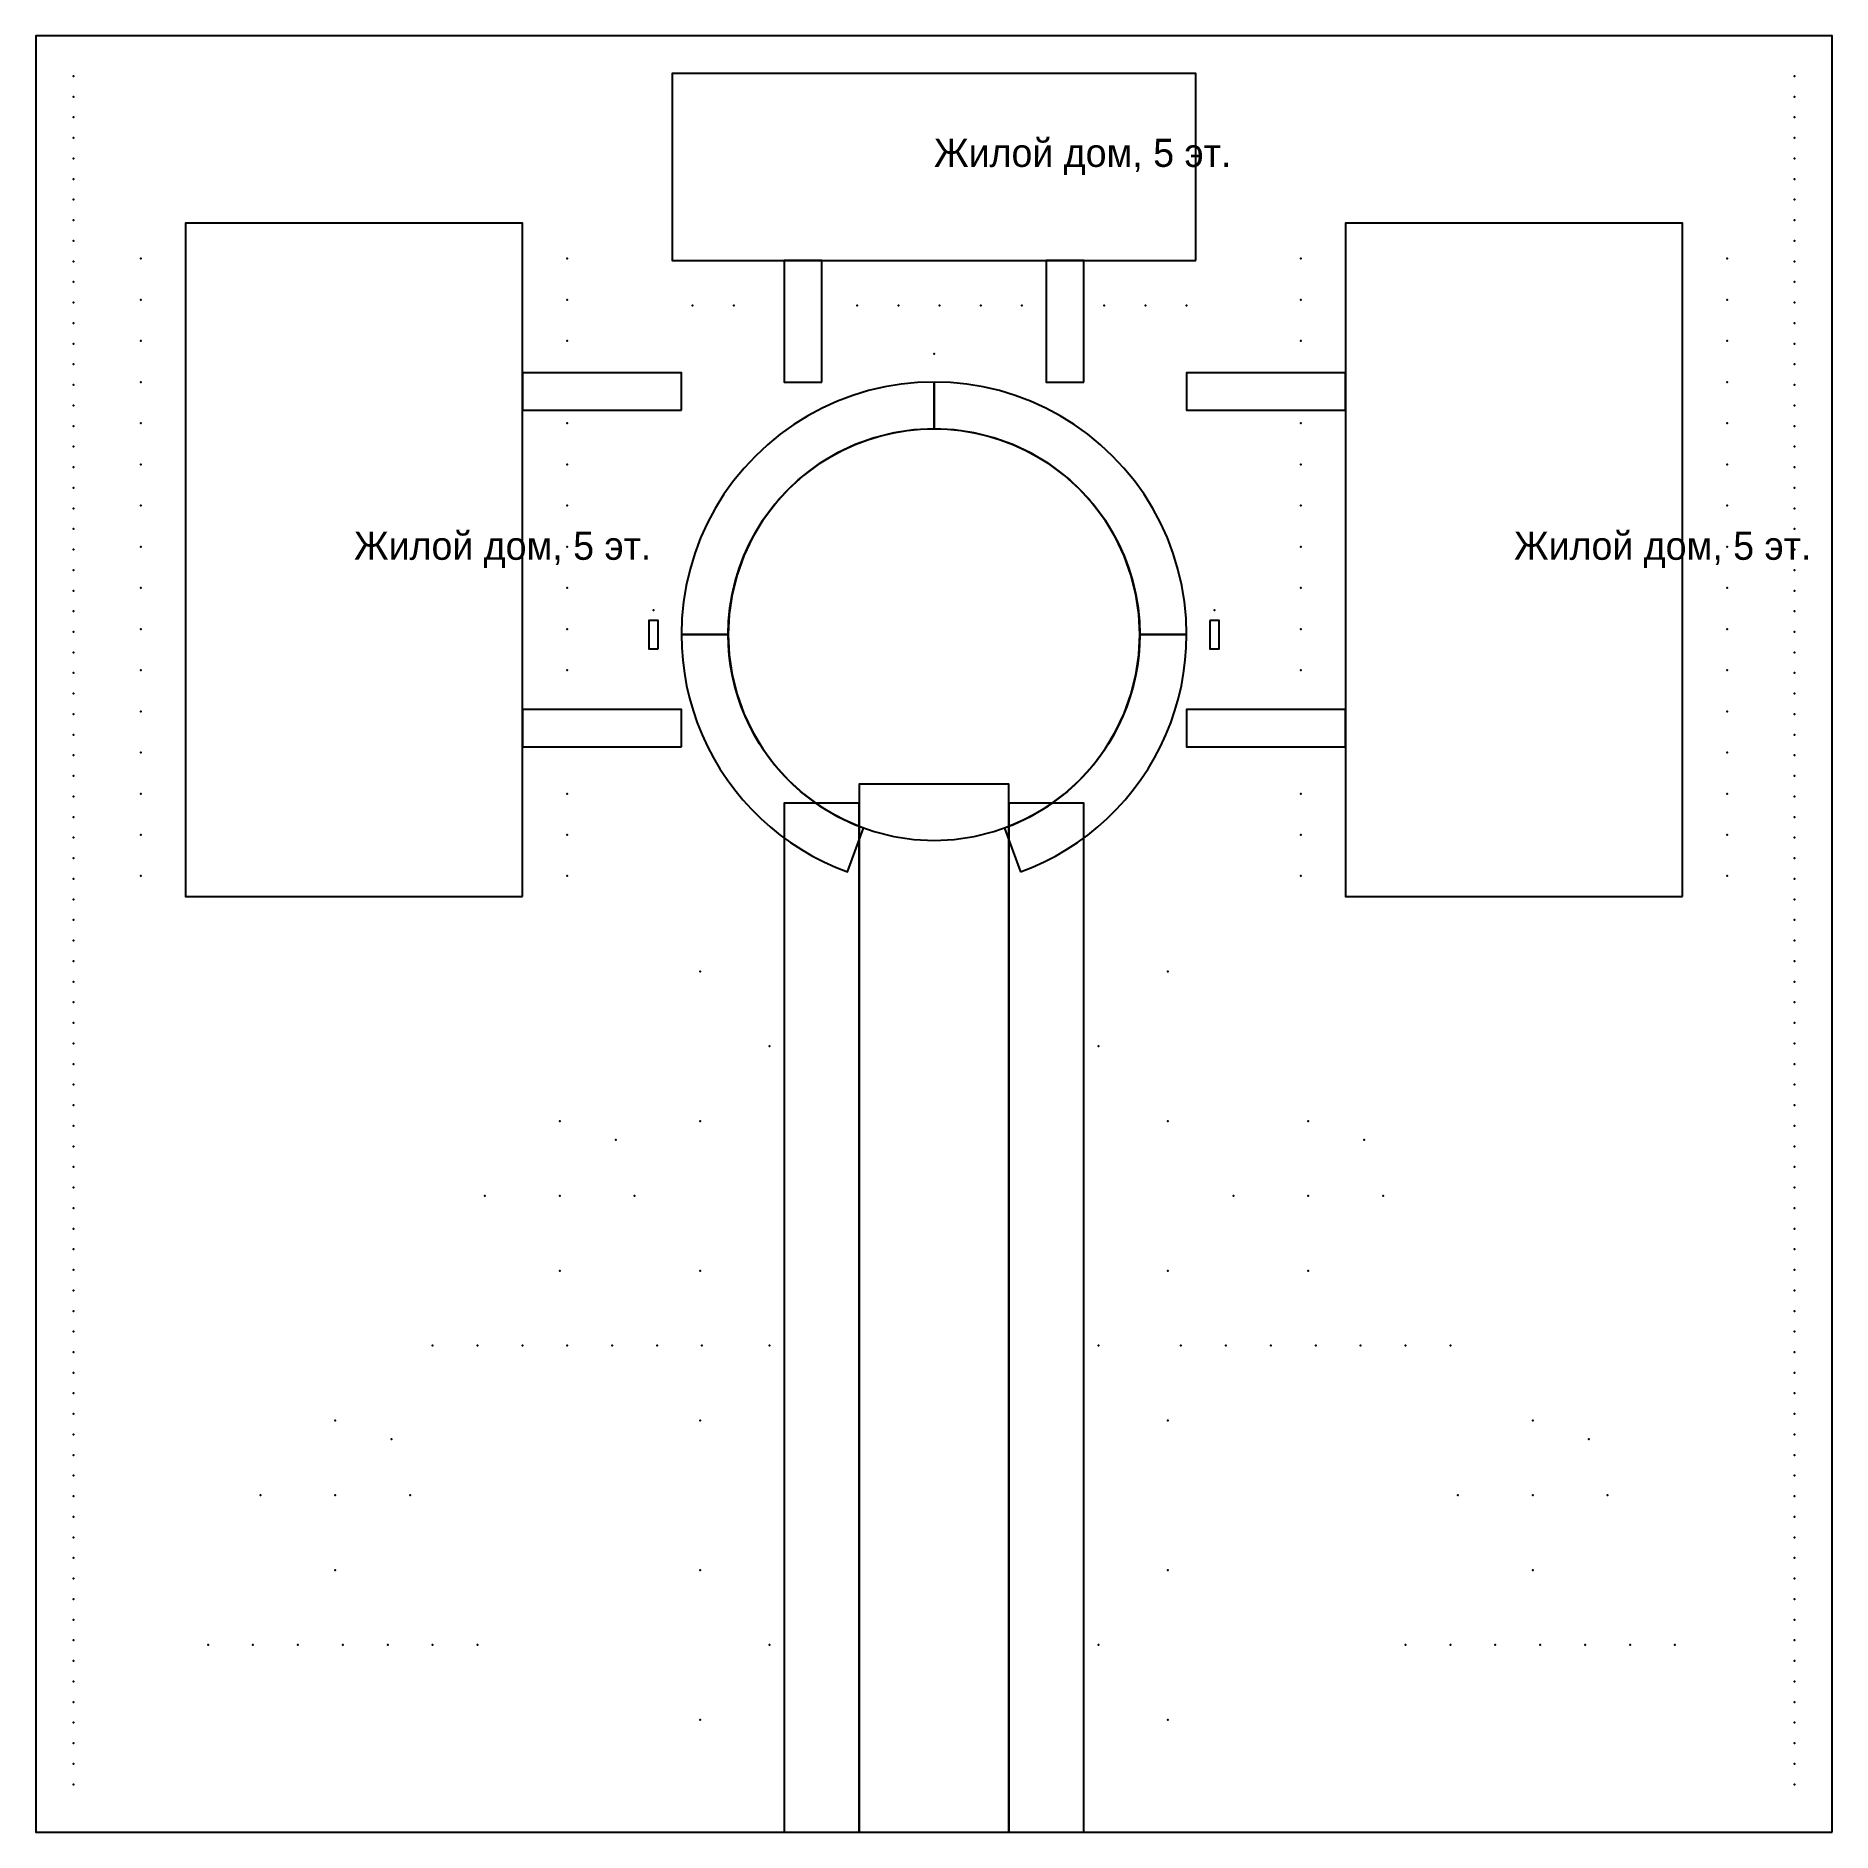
# Model space of a CAD drawing. Header units: metres. Extents: x 0 to 96, y 0 to 96.
import ezdxf

# ---------------------------------------------------------------- set-up
doc = ezdxf.new("R2010")
doc.units = ezdxf.units.M
for name, color, linetype in [('BENCH', 30, 'Continuous'), ('BUILDINGS_FOOTPRINT', 1, 'Continuous'), ('ENTRANCE', 2, 'Continuous'), ('GRASS', 84, 'Continuous'), ('LABELS', 7, 'Continuous'), ('LAMPS', 2, 'Continuous'), ('PATH_ENTRANCE_10', 9, 'Continuous'), ('PATH_ENTRANCE_12', 9, 'Continuous'), ('PATH_ENTRANCE_13', 9, 'Continuous'), ('PATH_ENTRANCE_15', 9, 'Continuous'), ('PATH_ENTRANCE_16', 9, 'Continuous'), ('PATH_ENTRANCE_9', 9, 'Continuous'), ('PATH_RING_1', 9, 'Continuous'), ('PATH_RING_2', 9, 'Continuous'), ('PATH_RING_3', 9, 'Continuous'), ('PATH_RING_4', 9, 'Continuous'), ('PATH_SIDE_E', 9, 'Continuous'), ('PATH_SIDE_W', 9, 'Continuous'), ('ROAD_ACCESS', 9, 'Continuous'), ('ROAD_TURN', 9, 'Continuous'), ('TERRITORY_BOUNDARY', 8, 'Continuous'), ('URN', 2, 'Continuous'), ('БЕРЕЗА ПОВИСЛАЯ', 3, 'Continuous'), ('ЕЛЬ КОЛЮЧАЯ', 3, 'Continuous'), ('КИЗИЛЬНИК БЛЕСТЯЩИЙ', 3, 'Continuous'), ('КЛЕН ОСТРОЛИСТНЫЙ', 3, 'Continuous'), ('ЛИСТВЕННИЦА ЕВРОПЕЙСКАЯ', 3, 'Continuous'), ('СИРЕНЬ ОБЫКНОВЕННАЯ', 3, 'Continuous'), ('СПИРЕЯ ВАНГУТТА', 3, 'Continuous')]:
    doc.layers.add(name, color=color, linetype=linetype)

# ---------------------------------------------------------------- blocks, each defined once
blk = doc.blocks.new('BENCH_BLOCK')
blk.add_lwpolyline([(-0.75, -0.25), (0.75, -0.25), (0.75, 0.25), (-0.75, 0.25)], close=True)

msp = doc.modelspace()

# ---------------------------------------------------------------- linework, layer by layer
at = {"layer": 'BUILDINGS_FOOTPRINT'}
for points in [[(62, 84), (62, 94), (34, 94), (34, 84)], [(26, 50), (26, 86), (8, 86), (8, 50)], [(88, 50), (88, 86), (70, 86), (70, 50)]]:
    msp.add_lwpolyline(points, close=True, dxfattribs=at)
at = {"layer": 'ENTRANCE'}
for p in [(41, 84), (55, 84), (26, 77), (70, 77), (26, 59), (70, 59)]:
    msp.add_point(p, dxfattribs=at)
at = {"layer": 'GRASS'}
msp.add_lwpolyline([(96, 0), (96, 96), (0, 96), (0, 0)], close=True, dxfattribs=at)
at = {"layer": 'LAMPS'}
for p in [(48, 79), (39.2, 42), (56.8, 42), (39.2, 26), (56.8, 26), (39.2, 10), (56.8, 10)]:
    msp.add_point(p, dxfattribs=at)
at = {"layer": 'PATH_ENTRANCE_10'}
msp.add_lwpolyline([(34.5, 76), (34.5, 78), (26, 78), (26, 76)], close=True, dxfattribs=at)
at = {"layer": 'PATH_ENTRANCE_12'}
msp.add_lwpolyline([(70, 58), (70, 60), (61.5, 60), (61.5, 58)], close=True, dxfattribs=at)
at = {"layer": 'PATH_ENTRANCE_13'}
msp.add_lwpolyline([(70, 76), (70, 78), (61.5, 78), (61.5, 76)], close=True, dxfattribs=at)
at = {"layer": 'PATH_ENTRANCE_15'}
msp.add_lwpolyline([(42, 77.5), (42, 84), (40, 84), (40, 77.5)], close=True, dxfattribs=at)
at = {"layer": 'PATH_ENTRANCE_16'}
msp.add_lwpolyline([(56, 77.5), (56, 84), (54, 84), (54, 77.5)], close=True, dxfattribs=at)
at = {"layer": 'PATH_ENTRANCE_9'}
msp.add_lwpolyline([(34.5, 58), (34.5, 60), (26, 60), (26, 58)], close=True, dxfattribs=at)
at = {"layer": 'PATH_RING_1'}
msp.add_lwpolyline([(52.617, 51.314), (53.257, 51.566), (53.883, 51.849), (54.493, 52.164), (55.087, 52.51), (55.663, 52.885), (56.218, 53.29), (56.753, 53.722), (57.264, 54.18), (57.752, 54.665), (58.214, 55.173), (58.65, 55.704), (59.059, 56.257), (59.438, 56.829), (59.788, 57.421), (60.108, 58.029), (60.396, 58.653), (60.652, 59.291), (60.875, 59.94), (61.065, 60.601), (61.221, 61.27), (61.343, 61.946), (61.43, 62.628), (61.483, 63.313), (61.5, 64), (59, 64), (58.986, 63.44), (58.943, 62.882), (58.872, 62.327), (58.773, 61.776), (58.646, 61.23), (58.491, 60.692), (58.309, 60.163), (58.1, 59.643), (57.866, 59.135), (57.605, 58.639), (57.32, 58.157), (57.011, 57.691), (56.678, 57.24), (56.323, 56.808), (55.946, 56.393), (55.549, 55.999), (55.132, 55.625), (54.696, 55.273), (54.244, 54.944), (53.775, 54.638), (53.291, 54.356), (52.793, 54.099), (52.283, 53.868), (51.762, 53.663)], close=True, dxfattribs=at)
at = {"layer": 'PATH_RING_2'}
msp.add_lwpolyline([(61.5, 64), (61.471, 64.883), (61.385, 65.762), (61.241, 66.634), (61.04, 67.494), (60.784, 68.339), (60.472, 69.166), (60.108, 69.971), (59.691, 70.75), (59.225, 71.5), (58.71, 72.218), (58.15, 72.901), (57.546, 73.546), (56.901, 74.15), (56.218, 74.71), (55.5, 75.225), (54.75, 75.691), (53.971, 76.108), (53.166, 76.472), (52.339, 76.784), (51.494, 77.04), (50.634, 77.241), (49.762, 77.385), (48.883, 77.471), (48, 77.5), (48, 75), (48.719, 74.976), (49.436, 74.906), (50.146, 74.789), (50.847, 74.625), (51.536, 74.416), (52.21, 74.163), (52.865, 73.866), (53.5, 73.526), (54.111, 73.146), (54.696, 72.727), (55.253, 72.27), (55.778, 71.778), (56.27, 71.253), (56.727, 70.696), (57.146, 70.111), (57.526, 69.5), (57.866, 68.865), (58.163, 68.21), (58.416, 67.536), (58.625, 66.847), (58.789, 66.146), (58.906, 65.436), (58.976, 64.719), (59, 64)], close=True, dxfattribs=at)
at = {"layer": 'PATH_RING_3'}
msp.add_lwpolyline([(48, 77.5), (47.117, 77.471), (46.238, 77.385), (45.366, 77.241), (44.506, 77.04), (43.661, 76.784), (42.834, 76.472), (42.029, 76.108), (41.25, 75.691), (40.5, 75.225), (39.782, 74.71), (39.099, 74.15), (38.454, 73.546), (37.85, 72.901), (37.29, 72.218), (36.775, 71.5), (36.309, 70.75), (35.892, 69.971), (35.528, 69.166), (35.216, 68.339), (34.96, 67.494), (34.759, 66.634), (34.615, 65.762), (34.529, 64.883), (34.5, 64), (37, 64), (37.024, 64.719), (37.094, 65.436), (37.211, 66.146), (37.375, 66.847), (37.584, 67.536), (37.837, 68.21), (38.134, 68.865), (38.474, 69.5), (38.854, 70.111), (39.273, 70.696), (39.73, 71.253), (40.222, 71.778), (40.747, 72.27), (41.304, 72.727), (41.889, 73.146), (42.5, 73.526), (43.135, 73.866), (43.79, 74.163), (44.464, 74.416), (45.153, 74.625), (45.854, 74.789), (46.564, 74.906), (47.281, 74.976), (48, 75)], close=True, dxfattribs=at)
at = {"layer": 'PATH_RING_4'}
msp.add_lwpolyline([(34.5, 64), (34.517, 63.313), (34.57, 62.628), (34.657, 61.946), (34.779, 61.27), (34.935, 60.601), (35.125, 59.94), (35.348, 59.291), (35.604, 58.653), (35.892, 58.029), (36.212, 57.421), (36.562, 56.829), (36.941, 56.257), (37.35, 55.704), (37.786, 55.173), (38.248, 54.665), (38.736, 54.18), (39.247, 53.722), (39.782, 53.29), (40.337, 52.885), (40.913, 52.51), (41.507, 52.164), (42.117, 51.849), (42.743, 51.566), (43.383, 51.314), (44.238, 53.663), (43.717, 53.868), (43.207, 54.099), (42.709, 54.356), (42.225, 54.638), (41.756, 54.944), (41.304, 55.273), (40.868, 55.625), (40.451, 55.999), (40.054, 56.393), (39.677, 56.808), (39.322, 57.24), (38.989, 57.691), (38.68, 58.157), (38.395, 58.639), (38.134, 59.135), (37.9, 59.643), (37.691, 60.163), (37.509, 60.692), (37.354, 61.23), (37.227, 61.776), (37.128, 62.327), (37.057, 62.882), (37.014, 63.44), (37, 64)], close=True, dxfattribs=at)
at = {"layer": 'PATH_SIDE_E'}
msp.add_lwpolyline([(56, 0), (56, 55), (52, 55), (52, 0)], close=True, dxfattribs=at)
at = {"layer": 'PATH_SIDE_W'}
msp.add_lwpolyline([(44, 0), (44, 55), (40, 55), (40, 0)], close=True, dxfattribs=at)
at = {"layer": 'ROAD_ACCESS'}
msp.add_lwpolyline([(52, 0), (52, 56), (44, 56), (44, 0)], close=True, dxfattribs=at)
at = {"layer": 'ROAD_TURN'}
msp.add_lwpolyline([(59, 64), (58.947, 65.078), (58.789, 66.146), (58.526, 67.193), (58.163, 68.21), (57.701, 69.185), (57.146, 70.111), (56.503, 70.978), (55.778, 71.778), (54.978, 72.503), (54.111, 73.146), (53.185, 73.701), (52.21, 74.163), (51.193, 74.526), (50.146, 74.789), (49.078, 74.947), (48, 75), (46.922, 74.947), (45.854, 74.789), (44.807, 74.526), (43.79, 74.163), (42.815, 73.701), (41.889, 73.146), (41.022, 72.503), (40.222, 71.778), (39.497, 70.978), (38.854, 70.111), (38.299, 69.185), (37.837, 68.21), (37.474, 67.193), (37.211, 66.146), (37.053, 65.078), (37, 64), (37.053, 62.922), (37.211, 61.854), (37.474, 60.807), (37.837, 59.79), (38.299, 58.815), (38.854, 57.889), (39.497, 57.022), (40.222, 56.222), (41.022, 55.497), (41.889, 54.854), (42.815, 54.299), (43.79, 53.837), (44.807, 53.474), (45.854, 53.211), (46.922, 53.053), (48, 53), (49.078, 53.053), (50.146, 53.211), (51.193, 53.474), (52.21, 53.837), (53.185, 54.299), (54.111, 54.854), (54.978, 55.497), (55.778, 56.222), (56.503, 57.022), (57.146, 57.889), (57.701, 58.815), (58.163, 59.79), (58.526, 60.807), (58.789, 61.854), (58.947, 62.922)], close=True, dxfattribs=at)
at = {"layer": 'TERRITORY_BOUNDARY'}
msp.add_lwpolyline([(96, 0), (96, 96), (0, 96), (0, 0)], close=True, dxfattribs=at)
at = {"layer": 'URN'}
for p in [(33, 65.3), (63, 65.3)]:
    msp.add_point(p, dxfattribs=at)
at = {"layer": 'БЕРЕЗА ПОВИСЛАЯ'}
for p in [(32, 34), (72, 34), (28, 30), (68, 30), (20, 18), (84, 18), (16, 14), (80, 14)]:
    msp.add_point(p, dxfattribs=at)
at = {"layer": 'ЕЛЬ КОЛЮЧАЯ'}
for p in [(28, 34), (68, 34), (16, 18), (80, 18)]:
    msp.add_point(p, dxfattribs=at)
at = {"layer": 'КИЗИЛЬНИК БЛЕСТЯЩИЙ'}
for p in [(2, 93.85), (94, 93.85), (2, 92.75), (94, 92.75), (2, 91.65), (94, 91.65), (2, 90.55), (94, 90.55), (2, 89.45), (94, 89.45), (2, 88.35), (94, 88.35), (2, 87.25), (94, 87.25), (2, 86.15), (94, 86.15), (2, 85.05), (94, 85.05), (2, 83.95), (94, 83.95), (2, 82.85), (94, 82.85), (2, 81.75), (94, 81.75), (2, 80.65), (94, 80.65), (2, 79.55), (94, 79.55), (2, 78.45), (94, 78.45), (2, 77.35), (94, 77.35), (2, 76.25), (94, 76.25), (2, 75.15), (94, 75.15), (2, 74.05), (94, 74.05), (2, 72.95), (94, 72.95), (2, 71.85), (94, 71.85), (2, 70.75), (94, 70.75), (2, 69.65), (94, 69.65), (2, 68.55), (94, 68.55), (2, 67.45), (94, 67.45), (2, 66.35), (94, 66.35), (2, 65.25), (94, 65.25), (2, 64.15), (94, 64.15), (2, 63.05), (94, 63.05), (2, 61.95), (94, 61.95), (2, 60.85), (94, 60.85), (2, 59.75), (94, 59.75), (2, 58.65), (94, 58.65), (2, 57.55), (94, 57.55), (2, 56.45), (94, 56.45), (2, 55.35), (94, 55.35), (2, 54.25), (94, 54.25), (2, 53.15), (94, 53.15), (2, 52.05), (94, 52.05), (2, 50.95), (94, 50.95), (2, 49.85), (94, 49.85), (2, 48.75), (94, 48.75), (2, 47.65), (94, 47.65), (2, 46.55), (94, 46.55), (2, 45.45), (94, 45.45), (2, 44.35), (94, 44.35), (2, 43.25), (94, 43.25), (2, 42.15), (94, 42.15), (2, 41.05), (94, 41.05), (2, 39.95), (94, 39.95), (2, 38.85), (94, 38.85), (2, 37.75), (94, 37.75), (2, 36.65), (94, 36.65), (2, 35.55), (94, 35.55), (2, 34.45), (94, 34.45), (2, 33.35), (94, 33.35), (2, 32.25), (94, 32.25), (2, 31.15), (94, 31.15), (2, 30.05), (94, 30.05), (2, 28.95), (94, 28.95), (2, 27.85), (94, 27.85), (2, 26.75), (94, 26.75), (2, 25.65), (94, 25.65), (2, 24.55), (94, 24.55), (2, 23.45), (94, 23.45), (2, 22.35), (94, 22.35), (2, 21.25), (94, 21.25), (2, 20.15), (94, 20.15), (2, 19.05), (94, 19.05), (2, 17.95), (94, 17.95), (2, 16.85), (94, 16.85), (2, 15.75), (94, 15.75), (2, 14.65), (94, 14.65), (2, 13.55), (94, 13.55), (2, 12.45), (94, 12.45), (2, 11.35), (94, 11.35), (2, 10.25), (94, 10.25), (2, 9.15), (94, 9.15), (2, 8.05), (94, 8.05), (2, 6.95), (94, 6.95), (2, 5.85), (94, 5.85), (2, 4.75), (94, 4.75), (2, 3.65), (94, 3.65), (2, 2.55), (94, 2.55)]:
    msp.add_point(p, dxfattribs=at)
at = {"layer": 'КЛЕН ОСТРОЛИСТНЫЙ'}
for p in [(35.5, 46), (60.5, 46), (35.5, 38), (60.5, 38), (35.5, 30), (60.5, 30), (35.5, 22), (60.5, 22), (35.5, 14), (60.5, 14), (35.5, 6), (60.5, 6)]:
    msp.add_point(p, dxfattribs=at)
at = {"layer": 'ЛИСТВЕННИЦА ЕВРОПЕЙСКАЯ'}
for p in [(28, 38), (68, 38), (31, 37), (71, 37), (24, 34), (64, 34), (16, 22), (80, 22), (19, 21), (83, 21), (12, 18), (76, 18)]:
    msp.add_point(p, dxfattribs=at)
at = {"layer": 'СИРЕНЬ ОБЫКНОВЕННАЯ'}
for p in [(21.2, 26), (23.6, 26), (26, 26), (28.4, 26), (30.8, 26), (33.2, 26), (35.6, 26), (61.2, 26), (63.6, 26), (66, 26), (68.4, 26), (70.8, 26), (73.2, 26), (75.6, 26), (9.2, 10), (11.6, 10), (14, 10), (16.4, 10), (18.8, 10), (21.2, 10), (23.6, 10), (73.2, 10), (75.6, 10), (78, 10), (80.4, 10), (82.8, 10), (85.2, 10), (87.6, 10)]:
    msp.add_point(p, dxfattribs=at)
at = {"layer": 'СПИРЕЯ ВАНГУТТА'}
for p in [(5.6, 84.1), (28.4, 84.1), (67.6, 84.1), (90.4, 84.1), (5.6, 81.9), (28.4, 81.9), (35.1, 81.6), (37.3, 81.6), (43.9, 81.6), (46.1, 81.6), (48.3, 81.6), (50.5, 81.6), (52.7, 81.6), (57.1, 81.6), (59.3, 81.6), (61.5, 81.6), (67.6, 81.9), (90.4, 81.9), (5.6, 79.7), (28.4, 79.7), (67.6, 79.7), (90.4, 79.7), (5.6, 77.5), (90.4, 77.5), (5.6, 75.3), (28.4, 75.3), (67.6, 75.3), (90.4, 75.3), (5.6, 73.1), (28.4, 73.1), (67.6, 73.1), (90.4, 73.1), (5.6, 70.9), (28.4, 70.9), (67.6, 70.9), (90.4, 70.9), (5.6, 68.7), (28.4, 68.7), (67.6, 68.7), (90.4, 68.7), (5.6, 66.5), (28.4, 66.5), (67.6, 66.5), (90.4, 66.5), (5.6, 64.3), (28.4, 64.3), (67.6, 64.3), (90.4, 64.3), (5.6, 62.1), (28.4, 62.1), (67.6, 62.1), (90.4, 62.1), (5.6, 59.9), (90.4, 59.9), (5.6, 57.7), (90.4, 57.7), (5.6, 55.5), (28.4, 55.5), (67.6, 55.5), (90.4, 55.5), (5.6, 53.3), (28.4, 53.3), (67.6, 53.3), (90.4, 53.3), (5.6, 51.1), (28.4, 51.1), (67.6, 51.1), (90.4, 51.1)]:
    msp.add_point(p, dxfattribs=at)

# ---------------------------------------------------------------- block references
at = {"layer": 'BENCH'}
for p, rotation in [((33, 64), 90), ((63, 64), 270)]:
    msp.add_blockref('BENCH_BLOCK', p, dxfattribs=dict(at, rotation=rotation))

# ---------------------------------------------------------------- texts
at = {"layer": 'LABELS'}
for p in [(48, 89), (17, 68), (79, 68)]:
    msp.add_text('Жилой дом, 5 эт.', height=1.5, dxfattribs=at).set_placement(p)

doc.saveas('drawing.dxf')
